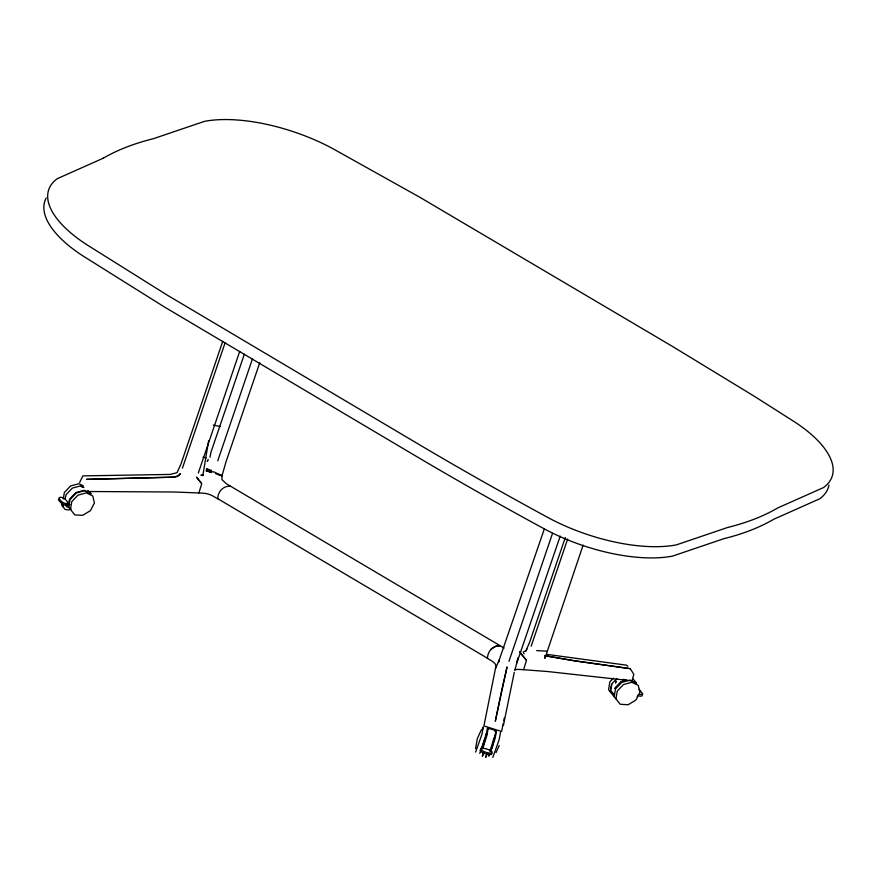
<?xml version="1.0" encoding="UTF-8"?>
<svg xmlns="http://www.w3.org/2000/svg" width="877" height="877" viewBox="0 0 877 877"><rect width="100%" height="100%" fill="white"/><g stroke="black" fill="none" stroke-linecap="round" stroke-linejoin="round"><path stroke-width="1.32" d="M475.586 748.607L477.296 738.653L481.363 729.763M65.062 498.98L66.082 494.683L72.331 488.116L80.651 485.858L83.896 487.415M610.304 691.876L611.565 684.082L616.926 678.458M61.828 502.357L61.533 504.955L65.117 509.482L68.998 509.954L71.026 508.956M62.969 506.742L63.265 504.132M230.377 486.296C223.767 485.463 217.704 491.558 217.803 498.531M483.446 752.521L483.326 753.365L483.72 752.587M486.79 753.562L486.669 754.406L487.053 753.628M545.297 655.59L544.891 658.375L583.128 545.132M63.287 499.013L64.339 492.512L70.588 485.957L78.908 483.698L83.238 485.77M70.478 509.504L71.739 501.699L77.987 495.143L86.308 492.885L92.798 495.987L94.42 503.003L90.43 510.644L82.679 515.336L74.797 514.887L68.735 507.334L69.996 499.539L76.244 492.984L84.565 490.725L91.055 493.828L90.353 492.984L90.726 493.422L84.225 490.298L75.871 492.578L69.623 499.166L68.165 504.955M208.638 440.583L202.817 475.729M614.218 696.733L615.479 688.938L621.727 682.383L630.048 680.124L636.538 683.227M615.961 698.903L617.222 691.098L623.47 684.542L631.791 682.284L638.281 685.386L639.914 692.402L635.913 700.043L628.162 704.735L620.28 704.286L608.561 689.717L609.822 681.911L613.396 678.162M485.979 755.744L485.705 757.41L487.141 754.001M222.122 476.047L221.914 479.576L226.233 483.655L504.132 648.081M480.234 749.934L480.048 750.92C483.063 753.496 487.623 755.064 491.569 754.516L491.756 753.529M503.19 723.481L501.622 731.484L483.907 725.948L495.911 666.29A10.743 4.506 18.8 0 0 491.504 660.83L487.404 658.397C487.787 651.238 492.567 645.439 500.033 645.658L495.79 646.36L490.583 649.561M489.267 753.628L488.796 756.16L489.969 754.023M517.485 660.315L514.92 670.039M503.716 720.806L504.231 718.142M503.442 725.334L514.284 672.275M222.385 474.545L225.86 462.267L259.745 362.749M485.332 736.527L485.979 733.972M486.768 734.213L482.701 747.379L481.911 747.127L485.003 737.809M493.97 737.842L491.69 745.669M611.883 684.553L610.414 690.342L614.262 694.387M483.337 752.181L482.372 756.369L483.797 752.959M632.076 680.475L633.808 674.336L630.256 668.669L575.082 660.896L545.11 655.755L575.082 660.896L630.256 668.669M489.815 751.227L490.462 748.958M87.656 491.504L174.238 492.008L198.86 492.951L201.699 484.005M514.832 669.973A10.743 4.506 18.8 0 1 519.063 669.425L523.569 669.688L526.408 660.743M222.736 341.296L180.947 464.076L177.044 472.681L170.248 474.424L82.866 475.882L79.654 482.449M182.438 468.121L225.115 342.754M198.334 472.988L239.684 351.502M244.354 354.176L210.908 452.4L209.998 457.323M217.748 460.809L252.51 358.704M544.365 528.842L498.476 662.091L498.881 661.686M508.956 661.313L552.521 533.369M560.195 536.121L516.893 662.848L517.956 657.783M565.292 537.513L529.653 642.194L525.827 651.074L526.978 649.144M531.155 646.239L567.671 538.971M482.613 748.848L486.812 735.715L488.138 728.568L488.61 729.105M481.703 748.837L486.033 735.441L487.349 728.316M490.594 748.706L491.317 746.689M490.879 751.534L495.132 738.281L496.459 731.155L494.496 736.044M495.494 668.46L499.386 659.625M482.328 729.5L483.304 727.055L481.977 734.181L475.641 752.049M208.233 459.362L207.246 461.379L207.783 460.918M496.042 752.587L499.221 745.494M479.686 753.321L480.859 751.183M492.841 757.421L499.188 739.552L500.504 732.416M637.206 696.809L638.292 694.902M626.025 680.081L622.604 680.815L623.766 679.28M526.101 650.613L523.152 651.973M59.439 498.827L58.485 499.495L58.792 500.372L62.212 504.122L64.394 504.977L67.376 504.418L67.069 503.541L64.909 503.453L61.587 501.677L59.307 498.849L59 497.972L59.954 497.292L61.993 497.412L65.315 499.188L67.584 502.017L67.891 502.894L66.937 503.562M69.952 504.461L67.595 505.536L65.402 505.152M546.864 651.183L536.658 650.602M622.637 680.782L626.035 680.07M198.86 492.94L203.365 493.203A10.743 4.506 18.8 0 1 213.604 496.393L217.715 498.827M639.87 694.54L642.852 693.981L639.125 689.355M639.344 696.064L641.383 696.185L642.326 695.505L642.019 694.639M523.58 669.688L547.906 671.563L631.714 680.826M546.535 654.33L626.584 665.183L627.811 666.257M207.06 470.872L214.273 472.056L221.991 475.718M69.031 507.312L66.838 506.939L65.731 505.262M213.286 425.093L220.576 426.595M489.037 728.458L495.198 730.398L495.275 731.593L495.22 730.409M208.869 469.633L206.358 468.943L211.543 470.412M218.406 474.556L221.793 475.586L215.731 473.701M203.025 457.114L206.062 458.068M210.886 472.188L206.029 470.675L211.149 472.308M490.221 749.725L491.021 749.967L492.479 745.921L494.913 736.351M81.265 486.625L83.49 487.491M613.933 694.31L613.374 694.014M636.033 682.602L632.986 678.809M217.88 498.761L487.579 658.331M87.722 490.506L89.421 492.019M523.832 657.147L526.332 660.184L519.557 651.775L522.922 656.04M523.481 652.74L524.161 653.803M828.984 485.069A110.655 46.415 18.8 0 1 819.655 498.816L773.657 519.294A398.618 167.2 18.8 0 1 723.678 538.741L672.495 556.117A110.655 46.415 18.8 0 1 543.663 528.535A2127.755 892.49 18.8 0 1 415.084 455.634L163.889 306.654L83.183 256.073A110.655 46.415 18.8 0 1 46.185 197.983M614.92 688.281L621.442 681.593L614.92 688.281M615.939 681.078L615.643 682.832L615.939 681.078M480.749 748.41L480.574 749.386C483.578 751.973 488.149 753.529 492.096 752.981L492.271 752.006C489.256 749.418 484.696 747.862 480.749 748.41M501.885 689.399L495.308 721.212L507.059 666.915L501.907 689.41M180.399 473.635L179.083 475.455L173.975 477.154L86.549 479.357L173.975 477.154L177.077 476.529L180.399 473.635M203.343 474.852L201.162 475.246L203.343 474.852M103.343 158.178L57.345 178.645A110.655 46.415 18.8 0 0 87.009 244.847L167.617 295.363L418.91 444.409A2127.755 892.49 18.8 0 0 547.489 517.298A110.655 46.415 18.8 0 0 676.32 544.891L727.537 527.505A398.498 167.145 18.8 0 0 777.482 508.057L823.481 487.59A110.655 46.415 18.8 0 0 793.817 421.398L753.88 395.998L671.727 345.976L419.743 197.226L333.337 148.937A110.655 46.415 18.8 0 0 204.494 121.355L153.289 138.73A398.388 167.101 18.8 0 0 103.343 158.178M198.29 479.39L196.525 477.165L201.611 483.446L198.29 479.39"/></g></svg>
